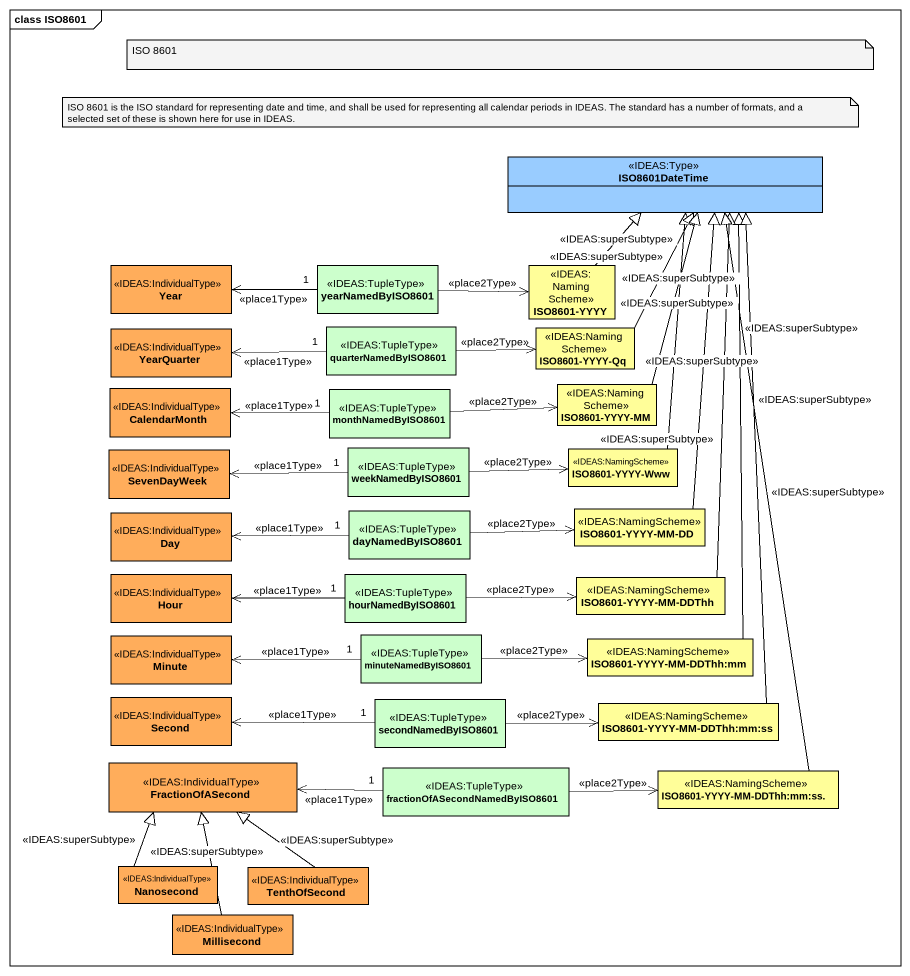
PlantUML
@startuml
mainframe class ISO8601
hide circle
hide empty members
class ISO8601DateTime <<IDEAS:Type>> #99CCFF
class Year <<IDEAS:IndividualType>> #FFAD5B
class yearNamedByISO8601 <<IDEAS:TupleType>> #CCFFCC
class "ISO8601-YYYY" as ISO8601_YYYY <<IDEAS:NamingScheme>> #FFFE99
class YearQuarter <<IDEAS:IndividualType>> #FFAD5B
class quarterNamedByISO8601 <<IDEAS:TupleType>> #CCFFCC
class "ISO8601-YYYY-Qq" as ISO8601_YYYY_Qq <<IDEAS:NamingScheme>> #FFFE99
class CalendarMonth <<IDEAS:IndividualType>> #FFAD5B
class monthNamedByISO8601 <<IDEAS:TupleType>> #CCFFCC
class "ISO8601-YYYY-MM" as ISO8601_YYYY_MM <<IDEAS:NamingScheme>> #FFFE99
class SevenDayWeek <<IDEAS:IndividualType>> #FFAD5B
class weekNamedByISO8601 <<IDEAS:TupleType>> #CCFFCC
class "ISO8601-YYYY-Www" as ISO8601_YYYY_Www <<IDEAS:NamingScheme>> #FFFE99
class Day <<IDEAS:IndividualType>> #FFAD5B
class dayNamedByISO8601 <<IDEAS:TupleType>> #CCFFCC
class "ISO8601-YYYY-MM-DD" as ISO8601_YYYY_MM_DD <<IDEAS:NamingScheme>> #FFFE99
class Hour <<IDEAS:IndividualType>> #FFAD5B
class hourNamedByISO8601 <<IDEAS:TupleType>> #CCFFCC
class "ISO8601-YYYY-MM-DDThh" as ISO8601_YYYY_MM_DDThh <<IDEAS:NamingScheme>> #FFFE99
class Minute <<IDEAS:IndividualType>> #FFAD5B
class minuteNamedByISO8601 <<IDEAS:TupleType>> #CCFFCC
class "ISO8601-YYYY-MM-DDThh:mm" as ISO8601_YYYY_MM_DDThh_mm <<IDEAS:NamingScheme>> #FFFE99
class Second <<IDEAS:IndividualType>> #FFAD5B
class secondNamedByISO8601 <<IDEAS:TupleType>> #CCFFCC
class "ISO8601-YYYY-MM-DDThh:mm:ss" as ISO8601_YYYY_MM_DDThh_mm_ss <<IDEAS:NamingScheme>> #FFFE99
class FractionOfASecond <<IDEAS:IndividualType>> #FFAD5B
class "fractionOfASecondNamedByISO8601" as fractionOfASecondNamedByISO8 <<IDEAS:TupleType>> #CCFFCC
class "ISO8601-YYYY-MM-DDThh:mm:ss." as ISO8601_YYYY_MM_DDThh_mm_ss_2 <<IDEAS:NamingScheme>> #FFFE99
class Nanosecond <<IDEAS:IndividualType>> #FFAD5B
class TenthOfSecond <<IDEAS:IndividualType>> #FFAD5B
class Millisecond <<IDEAS:IndividualType>> #FFAD5B
yearNamedByISO8601 "1" -left-> Year : <<place1Type>>
yearNamedByISO8601 -right-> ISO8601_YYYY : <<place2Type>>
ISO8601_YYYY -up-|> ISO8601DateTime : <<IDEAS:superSubtype>>
quarterNamedByISO8601 "1" -left-> YearQuarter : <<place1Type>>
quarterNamedByISO8601 -right-> ISO8601_YYYY_Qq : <<place2Type>>
ISO8601_YYYY_Qq -up-|> ISO8601DateTime : <<IDEAS:superSubtype>>
monthNamedByISO8601 "1" -left-> CalendarMonth : <<place1Type>>
monthNamedByISO8601 -right-> ISO8601_YYYY_MM : <<place2Type>>
ISO8601_YYYY_MM -up-|> ISO8601DateTime : <<IDEAS:superSubtype>>
weekNamedByISO8601 "1" -left-> SevenDayWeek : <<place1Type>>
weekNamedByISO8601 -right-> ISO8601_YYYY_Www : <<place2Type>>
ISO8601_YYYY_Www -up-|> ISO8601DateTime : <<IDEAS:superSubtype>>
dayNamedByISO8601 "1" -left-> Day : <<place1Type>>
dayNamedByISO8601 -right-> ISO8601_YYYY_MM_DD : <<place2Type>>
ISO8601_YYYY_MM_DD -up-|> ISO8601DateTime : <<IDEAS:superSubtype>>
hourNamedByISO8601 "1" -left-> Hour : <<place1Type>>
hourNamedByISO8601 -right-> ISO8601_YYYY_MM_DDThh : <<place2Type>>
ISO8601_YYYY_MM_DDThh -up-|> ISO8601DateTime : <<IDEAS:superSubtype>>
minuteNamedByISO8601 "1" -left-> Minute : <<place1Type>>
minuteNamedByISO8601 -right-> ISO8601_YYYY_MM_DDThh_mm : <<place2Type>>
ISO8601_YYYY_MM_DDThh_mm -up-|> ISO8601DateTime : <<IDEAS:superSubtype>>
secondNamedByISO8601 "1" -left-> Second : <<place1Type>>
secondNamedByISO8601 -right-> ISO8601_YYYY_MM_DDThh_mm_ss : <<place2Type>>
ISO8601_YYYY_MM_DDThh_mm_ss -up-|> ISO8601DateTime : <<IDEAS:superSubtype>>
fractionOfASecondNamedByISO8 "1" -left-> FractionOfASecond : <<place1Type>>
fractionOfASecondNamedByISO8 -right-> ISO8601_YYYY_MM_DDThh_mm_ss_2 : <<place2Type>>
ISO8601_YYYY_MM_DDThh_mm_ss_2 -up-|> ISO8601DateTime : <<IDEAS:superSubtype>>
Nanosecond -up-|> FractionOfASecond : <<IDEAS:superSubtype>>
TenthOfSecond -up-|> FractionOfASecond : <<IDEAS:superSubtype>>
Millisecond -up-|> FractionOfASecond : <<IDEAS:superSubtype>>
note as N1
  ISO 8601
end note
note as N2
  ISO 8601 is the ISO standard for representing date and time, and shall be used for representing all calendar periods in IDEAS. The standard has a number of formats, and a selected set of these is shown here for use in IDEAS.
end note
@enduml
